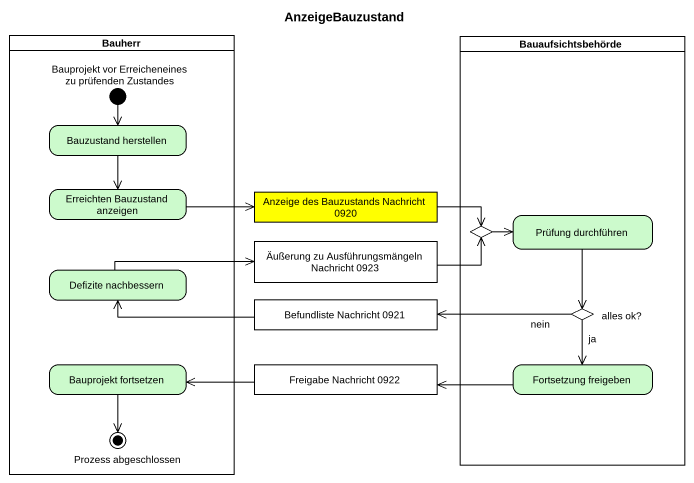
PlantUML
@startuml
title AnzeigeBauzustand
hide empty description
state Bauherr <<partition>> {
  state "Bauzustand herstellen" as Bauzustand_herstellen #CCFACC
  state "Bauprojekt vor Erreicheneines zu prüfenden Zustandes" as Bauprojekt_vor <<start>>
  state "Erreichten Bauzustand anzeigen" as Erreichten_Bauzustand #CCFACC
  state "Defizite nachbessern" as Defizite_nachbessern #CCFACC
  state "Bauprojekt fortsetzen" as Bauprojekt_fortsetzen #CCFACC
  state "Prozess abgeschlossen" as Prozess_abgeschlossen <<end>>
}
state Bauaufsichtsbehörde <<partition>> {
  state choice1 <<choice>>
  state "Prüfung durchführen" as Prüfung_durchführen #CCFACC
  state "alles ok?" as alles_ok <<choice>>
  state "Fortsetzung freigeben" as Fortsetzung_freigeben #CCFACC
}
state "Anzeige des Bauzustands Nachricht 0920" as Anzeige_des_Bauzustands <<object>> #FFFF00
state "Äußerung zu Ausführungsmängeln Nachricht 0923" as Äußerung_zu <<object>>
state "Befundliste Nachricht 0921" as Befundliste_Nachricht_0921 <<object>>
state "Freigabe Nachricht 0922" as Freigabe_Nachricht_0922 <<object>>
Bauzustand_herstellen --> Erreichten_Bauzustand
Bauprojekt_vor --> Bauzustand_herstellen
Erreichten_Bauzustand -right-> Anzeige_des_Bauzustands
Anzeige_des_Bauzustands -right-> choice1
Äußerung_zu -right-> choice1
choice1 -right-> Prüfung_durchführen
Prüfung_durchführen --> alles_ok
Defizite_nachbessern -right-> Äußerung_zu
Befundliste_Nachricht_0921 -left-> Defizite_nachbessern
alles_ok -left-> Befundliste_Nachricht_0921 : nein
alles_ok --> Fortsetzung_freigeben : ja
Bauprojekt_fortsetzen --> Prozess_abgeschlossen
Freigabe_Nachricht_0922 -left-> Bauprojekt_fortsetzen
Fortsetzung_freigeben -left-> Freigabe_Nachricht_0922
@enduml
